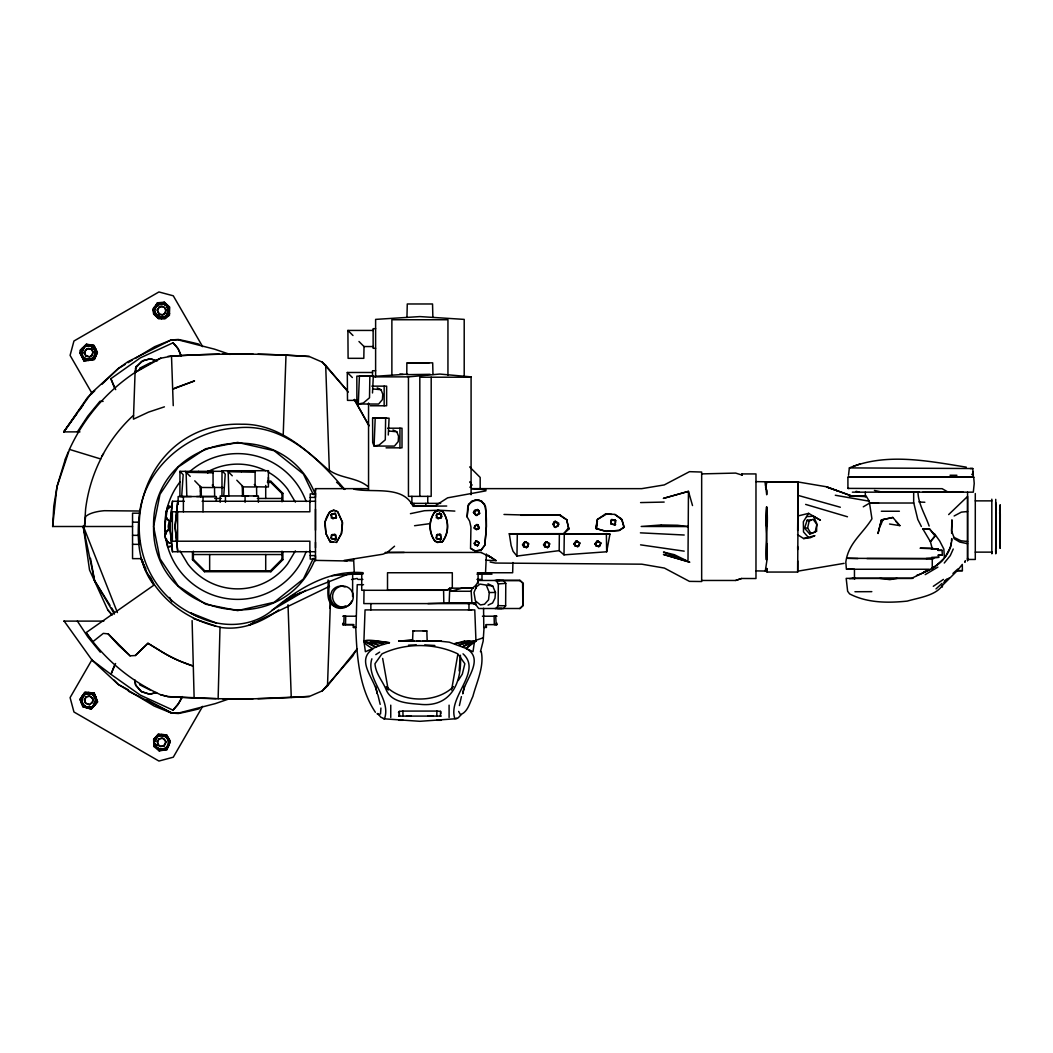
<?xml version="1.0" encoding="UTF-8"?>
<svg xmlns="http://www.w3.org/2000/svg" width="1053" height="1053" viewBox="0 0 1053 1053"><rect width="100%" height="100%" fill="white"/><g stroke="black" fill="none" stroke-linecap="round" stroke-linejoin="round"><path stroke-width="1.5" d="M255.102 470.704L255.102 486.973L242.427 486.881M254.299 484.498L256.563 486.828L268.41 486.973L268.41 470.704L222.012 470.757L221.946 495.937L228.33 495.95M315.479 558.287L315.479 556.274M315.479 547.771L315.479 542.321M315.479 530.238L315.479 509.178M315.479 496.832L315.479 493.12M315.479 490.619L315.479 488.658L368.405 488.645M688.004 559.92L688.451 491.356L663.482 498.372L688.451 491.356L692.519 505.558M967.575 558.143L967.575 560.67L967.575 496.437L948.661 514.588M1000.179 538.412L1000.179 548.271L1000.179 504.769L1000.245 525.684M1000.232 527.29L1000.232 524.539L1000.232 527.948M922.783 528.869L929.259 528.738L935.367 535.437L930.365 541.703L935.143 536.201L929.536 528.803L922.744 528.738L930.404 541.663L932.221 548.639L938.131 548.929L938.131 550.324L942.093 550.324L942.303 555.089L938.671 555.234L938.671 557.34L926.113 558.524L866.922 558.564M1000.232 516.22L1000.245 512.127M169.638 313.452L165.11 318.572L158.345 318.506L154.923 314.808L154.949 306.792L157.502 302.79L164.334 302.211L169.704 307.121L169.375 315.242L165.11 318.572L158.345 318.506L153.699 314.11L152.975 309.464L157.502 302.79M329.076 581.045C329.51 589.891 325.996 603.014 336.368 607.594C342.278 609.871 349.188 606.87 351.663 601.066M352.584 596.551L352.663 574.161M962.389 570.66L957.309 570.66L962.389 570.66L962.297 564.408L957.309 570.66L942.382 585.442C935.893 595.616 918.519 597.788 907.238 601.105C887.903 603.093 867.29 603.04 849.613 593.892L847.639 591.273L846.178 578.373L911.477 578.36L930.036 569.581M1000.232 516.036L1000.232 511.85L1000.232 516.049M501.939 608.502L497.227 608.476L503.558 608.502L505.637 605.791L505.782 583.388L503.558 580.466L496.687 580.466L499.885 580.479M766.518 526.197L766.623 506.862C764.412 523.92 767.782 541.413 767.189 558.709L765.307 570.897L767.189 572.055L797.687 572.055L797.687 560.959M1000.192 520.05L999.85 512.666M1000.205 520.3L1000.205 532.871M88.505 344.91L84.924 346.029L81.081 352.689L82.108 356.533L88.676 360.481L95.494 356.691L97.376 352.623L93.928 345.397L88.505 344.91L82.068 348.517L80.002 353.018L84.043 360.876L94.336 359.481L95.494 356.691L95.573 348.819L93.928 345.397L86.478 344.213L80.318 350.241L80.002 353.018L84.043 360.876L94.336 359.481L97.376 352.623L95.573 348.819L86.478 344.213L80.318 350.241M92.69 705.892L95.494 704.365L95.573 696.441L94.059 692.953L84.832 692.347L80.028 699.337L82.792 706.655L91.242 709.038L97.547 701.903L95.573 696.441L88.768 692.505L84.924 693.651L81.818 696.638L82.792 706.655L91.242 709.038L97.547 701.903L94.059 692.953L84.832 692.347L80.028 699.337L81.95 704.286L88.505 708.169L92.611 706.971L95.099 704.26L95.77 699.811L95.428 696.467L91.466 693.94L84.924 693.651L81.081 700.311L84.924 706.971L92.611 706.971L96.455 700.311L92.611 693.651L84.924 693.651L83.042 697.955M494.923 580.466L520.103 580.466L523.302 583.52L523.078 605.475L520.143 608.502L478.694 608.502L475.851 604.712L475.877 601.474M475.995 588.509L476.022 585.257L478.694 580.466L520.103 580.466M496.081 608.502L498.122 605.646L498.332 583.902L496.081 580.466M213.075 484.617L213.048 487.565L200.373 487.473M372.499 392.966L373.302 376.118L356.822 376.132L356.888 400.535L358.296 404.01L378.646 404.049L382.423 399.561L382.779 394.164L381.015 389.715L377.224 387.899M388.281 435.021L389.084 418.173L372.604 418.186L372.683 442.576L374.078 446.051L394.427 446.103L398.218 441.615L398.56 436.218L396.797 431.756L393.006 429.953M995.704 550.837L995.743 553.812L995.743 499.346M425.82 506.177L425.86 503.373M559.169 550.64L559.367 534.134L509.283 533.739L511.139 545.586L513.074 551.324L516.944 556.063L559.169 550.64L564 554.852L606.673 551.785L609.937 534.095L563.487 533.963L568.91 529.054L566.659 519.695L560.367 515.193L520.945 515.272L560.367 515.193M364.022 590.285L363.838 603.593L468.967 603.593L468.967 609.911M564 554.852L564.276 534.279L559.367 534.134M816.588 531.515L816.707 523.407L813.508 516.233L806.559 516.615L803.347 521.735L803.518 531.936L808.335 537.346L814.89 535.661L810.257 537.741L803.663 538.57L797.529 534.661M369.853 376.118L369.511 397.784L363.377 402.996L358.296 404.01L359.415 376.132L373.302 376.118M385.635 418.173L385.293 439.825L379.159 445.037L374.078 446.051L375.197 418.173L386.648 418.173M358.968 341.488L364.022 346.542L363.811 358.323L348.095 358.323L347.898 330.431L373.131 330.431M516.944 556.063L517.313 534.134M765.57 485.881L765.649 481.774L755.975 481.642M928.983 569.252L846.388 569.252L845.809 562.157C848.323 543.058 862.552 533.989 871.937 518.787L869.225 501.189L866.343 496.358L852.64 496.279L826.065 486.697L798.187 481.998L797.647 530.436M470.546 548.376L470.941 527.026L469.625 521.169L467.124 516.944L467.795 506.361L471.573 501.215L478.983 499.885L484.512 503.979C487.71 517.431 486.157 531.62 484.709 545.27L481.037 550.232L475.114 550.877L470.546 548.376L475.087 551.088L481.129 549.956L484.841 545.27L486.407 526.526L485.63 506.835L481.642 501.031L474.982 499.925L468.493 504.176L467.124 516.944M942.343 587.074L942.382 585.442M1000.245 515.878L1000.192 509.77M161.609 302.948L168.427 306.818L168.269 314.478L161.478 318.546L154.923 314.808L152.975 309.464L154.949 306.792L164.334 302.211L168.427 306.818L169.375 315.242L161.478 318.546L168.269 314.478L168.48 309.779L168.269 306.792L161.609 302.948L157.437 305.107L153.922 310.635L154.923 314.808M375.605 686.438L377.277 693.888C375.25 679.146 354.966 660.665 372.973 648.885C349.096 634.946 381.199 641.882 389.439 642.685L379.567 645.581L365.391 651.715L363.917 641.093L365.049 609.911L474.771 609.911L475.956 641.093L466.071 648.424L449.249 642.159L436.429 640.843M766.729 543.717L766.4 559.867C764.754 542.374 768.966 524.618 766.623 506.862M767.189 572.055L767.268 568.581M406.945 317.401L407.274 303.975L432.546 303.975L432.875 317.401M86.109 632.629A185.078 185.078 0 0 0 160.885 694.848L167.94 696.599L218.129 698.731L220.011 627.114C193.726 621.652 169.967 606.791 154.462 584.77L86.109 632.629L92.875 641.685L103.326 633.379L108.209 633.88L118.647 645.357L130.111 655.822L108.196 633.88M164.426 406.84L148.565 412.105L133.441 419.173L135.074 372.525L160.767 358.217L171.507 356.164A1043.089 1034.73 0 0 1 285.995 355.19L309.332 356.533L322.297 362.14L325.693 365.352L329.378 470.888C304.646 448.512 277.663 423.556 241.782 424.241A100.654 100.654 0 0 0 228.883 424.57C127.558 432.901 104.471 578.373 199.096 617.084M512.929 562.513L512.666 572.753L477.364 572.753M342.844 623.218L342.659 624.613L345.489 624.626L345.726 616.216L343.12 616.216L356.23 616.216M436.784 716.093L436.916 711.065L440.588 711.367L440.825 713.473M1000.245 538.675L1000.284 513.851L999.521 513.022M330.194 608.397L330.366 603.527M414.224 641.093L412.539 641.093L412.987 630.931L426.834 630.931L427.176 641.093L422.977 641.093M440.43 716.093L440.588 711.367M1000.245 537.241L1000.245 546.204L1000.218 524.42M169.928 526.737L170.033 523.881M283.218 434.823L285.995 355.19M331.458 535.161L331.326 539.018L336.276 538.728L334.775 534.161L331.458 535.161L334.828 534.898M218.129 698.731L254.708 698.784L309.332 696.467L322.297 690.86L327.496 685.885L330.418 602.25M436.6 535.161L436.455 539.031L441.418 538.728L439.904 534.147L436.6 535.161L437.587 534.424L441.141 535.135L439.904 534.147M483.564 608.331L483.788 627.43L486.381 627.43L486.236 624.626L496.937 624.626L496.977 623.218M427.887 603.593L449.157 602.869L449.763 588.166L473.324 588.179M1000.139 515.22L1000.232 508.402M95.494 356.691L95.428 348.846L91.493 346.305L84.924 346.029L82.45 348.74L82.002 351.702M154.804 741.654L154.949 738.522L157.766 735.705L165.453 735.705L168.046 738.64L169.296 742.365L166.914 749.618L159.2 750.894L153.817 746.419L153.659 739.259L158.24 734.27L166.598 734.889L170.323 741.391L168.375 746.327L159.2 750.894M460.372 655.453C462.228 681.962 451.303 707.813 419.884 704.299C407.972 703.299 391.111 702.654 386.056 689.452C382.423 680.712 375.605 673.578 374.973 663.719L381.949 653.9C405.102 642.778 434.718 642.778 457.871 653.9L464.847 663.719L462.32 674.131L458.252 680.501M485.538 572.753L486.42 553.996M951.596 541.084L951.715 538.544C951.899 551.522 942.567 562.447 931.708 568.436M162.544 314.729C166.611 313.833 166.887 308.292 163.149 306.555L159.227 307.081L157.292 310.148L159.753 314.544L162.846 314.794L165.189 312.912M363.535 584.678L357.23 584.678L356.032 627.43L353.453 627.43L353.584 624.626L342.659 624.613M343.686 624.626L344.107 616.242M460.345 655.387L459.161 670.932M132.546 526.5L52.65 526.5L53.782 506.111L57.152 485.959L65.339 459.161M741.97 473.929L741.891 475.298L741.97 473.929L755.975 473.929L755.975 578.531L741.562 578.492L735.652 580.466L701.667 580.466M135.074 373.157L136.127 366.589L143.524 360.416L150.882 358.823L155.133 360.521M741.562 578.492L735.652 580.466M596.761 528.738L597.354 519.498L606.396 514.127L614.873 514.364L622.205 519.971L623.81 527.514L619.282 530.515L605.462 531.291L595.787 528.448L597.354 519.498L605.528 513.956L611.78 514.377M480.444 651.689L483.156 641.093L484.051 627.43M180.866 472.27L179.958 471.349L179.892 496.542L181.682 496.542L183.169 474.692L179.958 471.349L223.091 471.31M200.583 491.869L200.899 487.184M223.736 495.95L225.224 474.1L222.012 470.757L222.92 471.678M242.743 489.711L242.953 486.591M487.96 583.81L492.751 586.087L495.45 592.431L494.989 598.183L492.567 603.014L488.092 605.133M766.373 568.462L766.163 571.042L755.975 570.897M486.486 585.613L489.29 592.563L488.553 599.841L484.498 604.264L480.431 604.935L475.39 600.881L473.995 592.497L476.14 587.113L479.918 584.086L492.751 586.087M184.341 501.267L172.495 501.267L169.796 526.803L172.495 551.733L315.479 551.733M52.65 526.5L56.901 487.052L69.472 449.42L100.772 458.99A153.093 153.093 0 0 0 85.622 509.007L84.49 526.5L85.583 516.694A26.246 8.977 0 0 1 104.286 510.705L139.786 511.021C147.065 464.873 190.83 430.374 236.517 427.926C281.954 422.622 316.729 456.752 343.791 488.355M336.302 517.813L335.525 513.548L331.708 513.811L331.261 517.984L336.302 517.813L335.13 513.166L330.905 515.062L332.88 518.826L336.539 517.234M172.495 501.267L169.77 526.303L172.495 551.733M1000.205 508.77L1000.232 511.166L1000.245 507.309M169.678 527.421L170.086 523.841M848.521 475.232L849.363 467.901C886.534 452.461 927.969 461.017 966.299 467.15M149.592 576.281L154.001 585.099C137.759 564.171 136.324 536.069 139.786 511.021M474.719 525.644L474.363 528.448L478.47 529.067L479.352 527.895L477.904 524.67L476.627 524.565L474.1 527.856L476.535 529.804L479.352 527.895L476.627 524.565M558.616 522.907L558.156 526.237L554.47 527.132L553.773 522.288L555.168 521.261L557.471 522.354M171.349 506.69L167.703 506.124L164.794 526.5L165.913 534.345M92.559 702.14L92.98 699.297L90.308 696.23L86.385 696.757L84.437 699.995L85.741 703.391L89.426 704.589L92.559 702.14L89.492 704.826L85.267 702.851L84.569 699.31L86.385 696.757M165.808 741.351L165.4 744.195L163.465 746.274L159.885 746.353L157.818 744.195L157.41 741.351L159.227 738.811L163.149 738.285L165.9 741.852L163.465 746.274M82.002 699.35L82.45 696.375M84.49 352.176L87.228 348.609L91.598 349.504L93.098 352.373L91.808 355.756L89.4 356.862L85.872 355.914L84.49 352.176L85.912 349.557L88.676 348.346L91.598 349.504M440.733 518.273L441.694 516.681L441.391 514.193L436.929 513.68L436.284 517.8L440.733 518.273L441.391 514.193L439.549 513.101L435.995 515.259M457.686 655.216L451.566 690.044M435.955 537.767L440.312 539.886L440.865 536.714M330.826 537.754L335.17 539.899L336.012 535.135M135.047 372.551L136.127 366.589M165.176 313.123L165.808 309.621M84.437 699.995L84.569 699.31M892.826 517.444L881.427 519.958L878.018 533.437L881.427 519.958L892.826 517.444L899.854 525.631L889.561 524.025M527.882 546.652L528.474 543.453L524.71 541.913L522.512 544.849L526.526 547.652L527.882 546.652L523.473 546.678L524.71 541.913L525.908 541.742L528.724 544.032L526.526 547.652L523.473 546.678M548.903 546.652L549.508 543.453L545.73 541.913L543.532 544.849L547.56 547.652L548.903 546.652L544.493 546.678L545.73 541.913L546.928 541.742L549.758 544.032L547.56 547.652L544.493 546.678M951.293 542.65L950.385 547.349L945.41 556.616M91.808 355.756L92.98 351.676L91.163 349.135M164.426 745.721L160.398 746.524L158.042 744.616L157.41 741.351M459.398 705.563L461.425 696.586M157.292 310.148L159.227 307.081M614.768 525.078L615.702 520.551L611.056 520.195L611.135 524.197L615.636 524.46L614.768 525.078L610.714 523.67L611.846 519.498L615.702 520.551M154.949 306.792L153.922 310.635L157.766 317.295L165.453 317.295L169.296 310.635L165.453 303.975L157.766 303.975L153.922 310.635L157.647 315.689M463.689 689.504L462.741 693.874L464.386 686.424L463.689 689.504C467.769 676.618 483.748 658.138 466.071 648.424L472.126 643.186M811.06 533.621L807.612 527.974L809.152 521.09L813.127 519.287L816.97 524.565L815.127 532.041L809.625 533.845L804.558 528.237L807.125 520.235L811.218 519.787M597.433 521.34L595.787 528.448L606.515 531.383L619.046 530.37L624.324 527.013L621.204 518.681L614.913 514.575M798.069 482.287L765.649 481.774L765.307 483.169L766.702 494.765L767.124 490.935L765.557 487.249L766.953 482.142L798.187 481.998L797.687 572.055M92.348 702.588L92.98 699.297M474.706 545.033L475.772 540.86L479.286 542.716L477.378 545.875L473.863 543.427L476.825 540.716M442.839 541.295L437.443 542.558L434.178 540.136A24.509 24.509 0 0 1 434.152 512.916L437.521 510.402L442.773 511.587A25.351 25.351 0 0 1 442.852 541.295L441.812 542.216L435.152 541.492C429.045 532.844 428.255 520.84 434.652 512.1L438.89 510.205L454.843 511.087M965.298 560.67L964.851 562.276L965.075 561.499M157.437 305.107L157.766 303.975M935.143 536.201L935.367 535.437M92.611 359.349L95.639 351.689L91.493 346.305L92.611 346.029L96.455 352.689L92.611 359.349L84.924 359.349L81.081 352.689M282.888 551.89L282.888 559.669L270.858 571.713L204.506 571.713L204.795 570.831L193.344 559.38L192.475 559.669L192.475 551.89M267.62 481.287L270.858 481.287L270.568 482.169L282.02 493.62L282.888 493.33L282.888 501.11M475.851 604.712L471.941 602.869L471.139 591.273L472.218 588.285L476.022 585.257M165.453 317.295L168.48 309.779L166.822 307.568M552.97 524.473L555.168 521.261L558.88 524.473L555.286 527.435L552.97 524.473L553.773 522.288L556.998 522.709M371.867 658.809C365.391 678.869 391.742 698.652 384.49 718.804L380.791 717.172L377.751 713.46M114.316 665.68L110.96 674.341L140.325 695.138L173.008 710.17L177.615 705.102L181.748 698.139M155.805 740.667L157.397 736.837M475.64 515.299L479.668 513.18L477.47 509.547L474.416 510.534L475.64 515.299L476.838 515.457L479.668 513.18M329.76 541.242L336.46 542.427L341.448 533.595L342.594 522.88L337.829 511.916C330.247 506.282 326.061 517.168 324.811 522.986L325.969 533.634L330.247 542.032L333.222 541.808M880.347 525.802L883.098 519.445M94.046 697.455L95.77 699.811L92.611 706.971L84.924 706.971M83.042 350.32L84.924 346.029L92.611 346.029M953.241 549.008L950.267 555.629L944.251 563.026M315.281 558.748C282.401 642.843 151.803 616.926 153.58 526.513C151.79 436.008 282.573 410.209 315.281 494.344M329.826 511.613L325.061 521.906L325.956 533.621L330.247 542.032M313.32 558.406L303.435 578.939L274.175 602.277L237.688 610.608L205.493 604.198L178.207 585.968L159.977 558.682L153.58 526.5L159.977 494.318L178.207 467.032L205.493 448.802L237.688 442.392L274.175 450.723L303.435 474.061L313.32 494.594M436.495 536.648L437.587 534.424M331.366 536.648L332.445 534.424M159.253 315.387L159.687 314.505M115.567 663.522L110.96 674.341L92.019 660.086L64.167 621.112M357.375 648.727L327.496 685.885M157.318 741.812L159.227 738.811M182.327 696.573L178.628 703.272L173.008 710.17M441.812 542.216C448.999 533.45 449.236 520.801 442.773 511.587M336.46 542.427L341.448 533.621L342.343 521.933L337.592 511.64L333.696 510.376M355.861 650.504L352.623 656.23L322.297 690.86M92.111 659.481L70.09 697.626L73.947 711.986L158.924 761.043L173.284 757.199L202.65 706.339M153.817 746.419L154.488 745.945L161.609 750.052L165.453 749.025L169.296 742.365L165.453 735.705L157.766 735.705L153.922 742.365L157.766 749.025L165.453 749.025L168.335 745.84M295.393 550.89L287.614 563.881A62.377 62.377 0 0 1 187.75 563.881L179.971 550.89M806.559 516.615L808.625 513.364L820.392 520.195L813.508 516.233M330.905 515.062L331.708 513.811M77.382 431.888L87.899 415.974L100.009 401.219L103.102 401.39M470.125 487.394L471.731 485.012L470.02 481.655M470.349 487.039L471.731 485.012L470.164 482.287M230.094 354.453L214.522 349.162L177.602 339.724L170.573 340.224L127.847 361.758L118.252 368.576L91.532 392.914L63.759 431.888L87.623 397.323L94.744 390.834M101.654 456.41L103.549 453.751M63.825 431.875L77.119 413.395M79.028 410.749L82.818 405.471M563.487 533.963L568.515 527.856L566.659 519.695M573.674 544.151L575.873 541.203L577.07 541.045L579.887 543.335L577.689 546.955L573.674 544.151L577.07 541.045M594.695 544.151L596.893 541.203L598.091 541.045L600.921 543.335L598.723 546.955L594.695 544.151L598.091 541.045M398.468 712.473L399.337 711.394L402.891 711.091L436.916 711.065M461.293 714.553L458.16 717.883L454.83 718.567C447.42 696.796 482.682 671.669 463.03 653.834M453.474 686.582C437.113 703.141 402.694 703.18 386.346 686.582L387.28 688.899M916.544 575.464C926.851 571.674 937.262 566.553 944.37 557.919L943.857 549.1L939.671 540.952L934.366 533.581M135.35 368.405L141.497 361.416L149.96 358.704L157.266 360.863M88.676 360.481L95.428 356.533M440.312 539.886L441.418 538.728M335.17 539.899L336.276 538.728M135.31 655.532L147.973 643.278L158.305 649.609A146.512 146.512 0 0 0 193.291 666.101L179.642 661.021A162.07 160.885 -64.1 0 1 164.15 653.202L147.973 643.278L135.31 655.532L130.045 655.822M84.53 351.807L83.569 352.755L84.938 354.519M519.787 608.502L523.078 605.475M926.113 558.524L932.984 558.748L934.195 557.577M937.183 565.04L942.606 559.972M522.512 544.849L525.908 541.742M543.532 544.849L546.928 541.742M101.878 384.345L118.252 368.576L125.254 364.364M935.999 588.903L942.053 583.388M944.475 581.177L946.897 578.966M952.952 573.451L957.796 569.041M611.056 520.195L611.846 519.498M352.65 560.907L344.081 560.407L382.818 554.233L387.07 552.575L394.559 546.204M943.778 582.52L949.464 577.728M81.95 704.286L81.081 700.311M480.471 574.161L482.274 572.753M153.659 739.259L161.293 734.507L166.598 734.889L170.323 741.391L166.914 749.618L161.609 750.052M477.378 545.875L478.549 545.006L475.982 545.02M216.378 623.086L190.501 612.833C216.194 628.286 250.653 629.589 273.912 608.884C298.999 588.232 329.168 569.726 363.022 572.7M133.56 415.527L132.007 416.672A152.619 152.619 0 0 0 100.614 458.95M114.382 387.754L110.868 378.698L140.325 357.862L173.008 342.83L178.233 348.688L180.984 356.164M474.916 514.312L473.442 512.35L477.47 509.547L478.812 510.56L479.418 513.746M278.742 609.871C261.855 622.31 241.282 630.865 220.011 627.325M933.3 586.31L943.435 579.4M170.744 506.756C164.202 509.204 164.202 519.261 170.744 521.722M375.789 654.637L379.685 652.11M434.718 506.124L447.63 497.832L485.894 490.856L485.894 489.777L471.56 488.631L641.685 488.658L664.272 484.92L689.491 471.665L701.667 472.047L701.667 581.519L689.425 581.374L664.404 568.08L641.803 564.184L495.344 563.052L490.145 562.039M932.326 568.278L933.129 567.778M285.508 600.249L288.219 598.552M92.282 355.23L89.702 356.783L85.872 355.914M128.058 362.68L132.257 360.152M135.06 358.468L154.686 346.674L171.257 339.974L178.339 339.474A455.936 455.936 0 0 1 199.043 344.173M81.818 696.638L88.768 692.505M925.205 574.622L937.907 567.106M272.095 610.148L305.883 590.285M863.276 506.822L869.594 503.11L878.597 503.018M254.576 621.968L248.916 625.298L329.51 586.324M281.23 603.501L300.934 592.339M932.629 568.067L935.077 566.685M168.046 738.64L168.375 746.327M954.136 515.983L961.323 512.14L967.575 511.521M295.248 594.274L289.614 597.248L350.057 573.372M139.562 368.247L150.066 363.009M931.247 548.995L932.761 548.231L920.098 548.231L938.131 548.929M923.705 572.029L927.904 570.015M932.102 568.015L934.893 566.672M475.956 641.093L462.754 646.66L474.416 641.093L458.897 645.081L469.717 641.093L475.956 641.093L474.548 641.093L473.008 651.702L466.071 648.424M157.766 317.295L162.978 316.44M329.576 511.942L333.827 510.271M158.779 307.45L161.728 306.305L164.479 307.515L165.9 310.108M85.951 697.112L88.886 695.98L91.637 697.191L93.072 699.797M158.779 739.167L161.714 738.048L164.479 739.245L165.9 741.852M853.18 466.453L860.525 463.768M157.766 749.025L165.453 749.025M229.185 698.863L215.233 703.628L178.391 713.105L171.27 712.644L128.44 691.202M476.009 640.211L482.722 637.986M809.625 533.845L815.127 532.041M155.831 692.492L150.21 694.296L141.628 691.795L135.903 685.582L134.626 679.711M475.772 525.315L477.904 524.67L478.47 529.067M353.624 558.682L354.282 572.753L361.732 572.753L361.732 590.285L443.589 590.285L447.156 590.167L449.763 588.166L451.171 591.26L461.898 588.179L472.218 588.285M357.204 578.439L351.57 579.532M803.663 538.57L808.335 537.346M797.937 515.97L808.625 513.364M91.466 693.94L92.611 693.651M165.453 303.975L160.201 304.765M84.924 359.349L92.967 358.217M156.621 692.584L149.236 694.177L141.128 691.4L135.416 684.766L134.889 680.383M410.433 513.667L424.491 510.705L438.89 510.205L437.521 510.402M336.052 606.37L335.183 606.541C324.548 602.711 328.944 588.258 328.075 579.94M844.098 563.355L798.003 571.134M897.064 578.4L889.838 579.637L879.992 578.387M166.585 539.044L167.703 546.876L170.889 546.336M167.703 546.876L171.191 546.323M414.553 525.723L429.979 523.631M849.547 578.689L855.247 578.334M412.565 640.263L398.639 641.08L412.671 640.053M456.791 718.672L419.91 721.305L383.476 718.778M373.249 376.434L407.656 374.131M373.341 376.869L408.446 376.869L439.772 374.052L471.086 376.869L471.086 494.726M804.558 528.237L807.612 527.974M331.787 575.688L362.969 573.424M498.332 583.902L505.782 583.388M854.944 591.733L871.818 591.654M496.937 624.626L494.331 624.626L494.094 616.216L496.7 616.216L482.419 616.216M564.276 534.279L609.937 534.095M361.245 488.645L353.953 489.171C372.999 493.159 402.97 484.893 413.066 506.322L446.722 506.032M408.511 645.186L416.264 644.857M474.732 602.948L471.02 603.079L474.745 603.474M937.894 555.234L942.303 555.089M467.65 603.053L474.745 602.908L468.796 602.895M468.427 609.99L471.547 609.911M375.381 712.276C358.915 687.609 356.901 656.203 355.756 627.43L353.453 627.43M701.667 473.889L735.652 473.087L742.089 475.1M640.579 502.584L664.167 502.07M489.29 592.563L495.45 592.431M412.987 630.931L414.066 630.931M196.569 496.542L201.334 496.529L201.189 487.421L194.752 480.813M999.56 510.113L1000.35 510.1M857.919 558.577L847.507 558.301L932.26 558.735L932.26 569.252M387.07 552.575L404.22 552.43M973.696 477.088L974.222 483.498L973.314 492.159L852.364 492.159M937.96 550.35L942.093 550.324M422.556 641.132L441.194 641.08L398.639 641.08M973.867 477.206L847.902 477.246L847.928 488.395L942.132 488.684L948.121 492.12M963.166 492.159L922.876 492.159M253.602 495.937L256.708 495.937L256.563 486.828M564.342 533.66L509.283 533.739M423.188 630.931L426.834 630.931M412.881 362.851L429.045 362.851M242.308 495.95L248.442 495.937M181.682 496.542L186.276 496.542M200.254 496.542L214.654 496.529L214.509 487.421L212.245 485.091M847.56 569.252L853.456 569.239M474.653 603.593L467.453 603.501M434.323 641.08L441.194 641.08M375.618 328.681L373.131 328.681L373.131 348.306L375.618 348.306M364.022 346.542L373.131 346.555M375.618 370.735L372.525 370.735L372.525 375.631M357.691 400.377L347.503 400.377L347.306 372.486L372.525 372.486M466.308 376.869L471.086 376.869M471.086 377.211L419.818 377.211L419.818 496.358M371.827 386.148L386.635 386.148L386.635 405.774L370.287 405.774M372.604 418.186L375.171 418.186M387.609 428.202L402.009 428.202L402.009 447.828L386.069 447.828M63.759 431.888L79.975 431.875M849.179 477.088L972.696 477.088M267.278 482.169L270.766 482.208M917.347 492.159L882.335 492.159L874.424 490.422M315.479 493.91L310.227 493.91L310.227 502.268M866.343 496.358L849.363 496.121M191.422 496.542L186.829 496.542L186.118 472.27L185.21 471.349M310.227 497.411L315.479 497.411M214.72 498.464L221.275 498.464M257.366 498.464L281.98 498.464M975.289 500.873L991.821 500.873M202.11 501.267L315.479 501.267M869.936 503.018L913.793 503.018L917.782 519.432L921.388 526.526M410.696 503.373L440.654 503.373M435.613 506.177L413.961 506.177L413.961 503.373M881.335 511.245L899.394 511.245M139.062 513.193L132.546 513.193L132.546 558.643L140.786 558.643L145.933 568.923M132.546 522.17L137.93 522.17M132.546 535.345L138.548 535.345L139.891 543.717M177.259 541.216L172.363 541.216L172.363 511.784L309.872 511.784L309.872 501.267M132.546 544.335L139.483 544.335M975.289 552.127L991.821 552.127M385.174 552.43L481.432 552.43M193.383 554.536L281.98 554.536M310.227 555.589L315.479 555.589M315.479 559.09L310.227 559.09L310.227 550.732M204.598 570.792L270.766 570.792L281.98 559.577L282.02 551.167M357.954 573.464L353.268 573.464L358.612 574.161M348.582 574.161L362.864 574.161M476.956 574.161L491.975 574.161M854.457 578.36L912.964 578.36M357.836 579.413L362.864 579.413M476.956 579.413L481.984 579.413L481.984 574.161M451.171 591.26L471.139 591.273M63.759 621.112L103.826 621.112M345.489 624.626L353.584 624.626M441.207 716.093L398.639 716.093L399.39 716.093L399.337 711.394M408.261 716.093L411.275 716.093M427.847 716.093L429.769 716.093M440.996 720.291L436.626 720.291M398.89 720.291L403.194 720.291M407.511 362.851L412.249 362.851M938.671 557.34L931.8 557.327L932.984 558.748M449.157 602.869L475.021 602.882M416.843 641.093L419.91 641.093M405.484 641.08L412.644 641.093M406.471 716.093L407.524 716.093M430.532 716.079L433.099 716.093M315.479 560.38L347.214 560.973M970.182 468.506L972.788 468.532L973.301 475.14L971.735 474.311M950.043 475.245L956.927 475.272M919.269 492.159L917.953 492.159C918.4 504.269 925.258 514.72 929.141 526.052M494.989 608.502L496.345 608.502M486.236 624.626L486.381 627.43M972.788 468.532L849.363 467.901M474.416 510.534L478.812 510.56M214.509 487.421L223.394 487.539M498.122 605.646L505.637 605.791M255.102 472.218L228.172 471.678L227.264 470.757M503.992 514.456L528.935 515.154M849.758 495.91L865.921 496.437M847.902 477.246L849.152 477.285M921.138 502.123L924.837 502.255M485.67 560.209L496.095 560.644L487.802 555.247M640.408 532.844L684.2 535.016M918.914 501.939L920.375 502.031M424.741 644.884L434.863 645.502M430.124 374.315L406.787 374.644L406.866 362.851L432.691 362.851L432.967 374.513M852.18 578.334L855.247 578.545M426.873 640.658L433.204 641.132M162.57 735.06L158.24 734.27L154.949 738.522M847.928 488.395L848.994 488.474M399.877 374.052L403.009 374.328M373.17 388.978L381.015 389.715M388.965 431.032L396.797 431.756M967.575 541.505L960.928 540.768L953.952 537.346L951.543 530.883L951.951 519.84L951.622 533.437M389.439 642.685L375.368 641.08L383.726 644.146L370.09 641.08L379.567 645.581L364.272 641.093L375.895 647.213L363.917 641.093M640.566 544.849L684.2 551.153M167.703 506.124L170.889 506.664M835.319 495.252L869.225 501.189M472.284 602.921L474.745 603.369M605.528 513.956L606.396 514.127M158.858 314.044L162.846 314.794M519.813 580.466L523.302 583.52M967.575 543.703L959.731 542.045L954.071 538.662L953.952 537.346M160.767 694.783L167.94 696.599A1043.497 1035.389 0 0 0 216.128 698.652M797.858 495.331L840.333 507.243M856.142 491.29L859.182 492.159M765.649 481.774L766.953 482.142M805.637 504.4L847.468 516.773M282.888 559.669L282.02 559.38L270.568 570.831L270.858 571.713M193.37 618.559L215.615 625.969M852.509 496.279L826.552 486.894L836.911 490.659M158.174 744.958L156.844 744.484L159.358 745.866M554.47 527.132L555.286 527.435M475.772 540.86L479.286 542.716M807.125 520.235L809.152 521.09M492.462 558.09L480.931 552.43M161.609 318.322L155.028 314.136M88.768 360.376L82.108 356.533L82.45 348.74M139.562 684.753L150.066 689.991M377.053 713.763L378.619 714.566L380.541 713.855L380.923 708.05M128.282 689.794L118.252 684.424L92.019 660.086M146.907 699.784L171.27 712.842M367.984 486.552C356.717 477.285 341.225 478.628 329.365 470.401M161.293 734.507L168.269 738.522M559.735 515.365L566.869 519.892M82.108 704.154L86.07 706.695M487.987 555.405L496.095 560.644M158.74 748.683L154.949 746.208L154.738 743.221L156.344 745.406M344.647 489.25L339.658 485.472M95.77 699.811L96.455 700.311M344.686 489.434L336.565 482.208M473.442 512.35L476.838 515.457M352.979 335.499L347.898 330.431L348.464 330.984M352.373 377.54L347.306 372.486M236.807 480.221L243.243 486.828L243.388 495.937L242.532 495.937L242.256 485.644M469.677 466.927L480.181 477.443L480.181 488.882M270.858 481.287L282.888 493.33M192.475 559.669L204.506 571.713M232.265 475.785L228.172 471.678L228.883 495.937M190.211 476.377L186.118 472.27L213.048 472.81L213.075 484.656M240.584 470.757L241.492 471.678M198.53 471.349L199.438 472.27M114 680.054L118.252 684.424L154.238 706.063L171.257 713.026L178.352 713.526A455.923 455.923 0 0 0 199.043 708.827M168.48 309.779L169.296 310.635M895.787 521.34L899.854 525.631M159.753 314.544L157.818 312.465L157.41 309.621M86.925 356.598L84.977 354.506L84.569 351.676M322.297 362.14L347.214 390.584M83.279 526.5L89.531 570.002L107.788 609.977L112.052 614.899M107.788 609.977L111.894 614.715M325.693 365.352L348.293 392.098M95.639 351.689L96.455 352.689M100.311 652.176L87.899 637.026L77.382 621.112M621.204 518.681L622.205 519.971M109.986 605.291L94.586 580.651L83.082 526.342M111.697 608.029L114.264 612.135M439.549 513.101L441.694 516.681L438.14 518.892L436.705 516.47M115.698 389.636L110.868 378.698M295.393 502.11L287.614 489.118A62.377 62.377 0 0 0 268.436 472.231M114.435 614.123L94.586 580.651L90.505 558.353M140.747 557.866L145.577 570.107L154.199 584.955L150.684 577.794M202.65 346.661L173.284 295.801L158.924 291.957L73.947 341.014L70.09 355.374L92.111 393.519M354.242 399.627L368.8 425.386M354.466 399.39L369.05 425.873M169.678 597.446L171.85 601.776M141.55 559.196L142.958 562.052M83.332 526.263L117.409 612.57M141.207 558.406L145.577 570.107M81.91 354.795L84.043 360.876M481.221 651.517C484.472 666.602 476.64 682.015 472.85 696.507C469.717 702.72 467.795 712.104 460.464 714.618L458.634 711.407M568.515 527.856L568.91 529.054M388.254 690.044L382.66 658.415M377.856 694.677L380.186 704.378M92.98 351.676L93.098 352.373M999.837 515.733L1000.139 518.431M615.268 520.024L615.518 522.986M353.4 624.626L353.584 627.43M495.713 616.268L496.2 624.587M288.022 604.777L291.26 697.547M171.507 356.164L173.245 405.655M402.891 711.091L403.036 716.093M399.311 713.539L399.39 716.093M973.196 471.797L973.288 475.206M200.202 486.236L200.478 496.542M192.107 620.599L194.134 698.007M443.589 590.285L443.839 603.356M606.37 534.279L606.673 551.785M797.647 546.573L797.687 549.548M995.704 502.478L995.73 505.69M995.677 548.731L995.717 551.917M522.63 583.388L522.801 605.593M1000.232 539.663L1000.232 540.834L1000.232 536.622M268.41 477.43L268.449 484.011M153.659 307.437L153.699 314.11M1000.232 526.961L1000.232 528.422M315.479 488.658L315.479 560.867M991.821 552.022L991.834 553.799L991.821 499.175M268.41 470.704L268.423 472.218M995.822 504.65L995.822 548.35M975.289 493.541L975.289 559.459L967.575 559.459L967.575 492.159M913.675 492.159L913.675 503.018M865.316 492.159L865.316 496.819M854.457 569.252L854.457 578.926M478.088 572.753L478.088 583.546M464.202 376.856L464.202 319.388L419.91 316.584L375.618 319.388L375.618 376.856M449.091 705.155L449.091 717.462M447.946 375.434L447.946 319.743L391.874 319.743L391.874 375.434M431.19 377.211L431.19 496.358L408.446 496.358L408.446 376.869M427.755 496.358L427.755 503.373M411.894 496.358L411.894 503.373M399.943 428.202L399.943 447.828M390.755 705.155L390.755 717.462M384.161 386.148L384.161 405.774M370.853 603.593L370.853 609.911M368.55 403.049L368.55 489.829M309.872 551.733L309.872 541.216L177.615 541.216L177.615 511.784M281.98 493.423L282.02 501.833M265.711 485.459L265.711 498.464M265.711 554.536L265.711 570.792M258.393 502.281L258.393 495.937L220.195 495.937L220.195 502.281M245.073 495.937L245.073 502.281M225.447 495.937L225.447 502.281M216.339 501.267L216.339 496.542L178.141 496.542L178.141 504.269M209.652 554.536L209.652 570.792M203.018 496.542L203.018 511.784M193.344 551.167L193.383 559.577M183.393 496.542L183.393 511.784M167.94 356.362A1043.497 1035.481 0 0 1 219.34 354.203M222.552 354.15A1043.497 1035.481 0 0 1 253.102 354.163M257.932 354.242A1043.497 1035.481 0 0 1 309.332 356.493M65.325 459.095A185.078 185.078 0 0 1 68.432 451.645M69.459 449.355A185.078 185.078 0 0 1 160.78 358.125M309.332 696.428A1043.497 1035.389 0 0 1 257.932 698.679M253.102 698.758A1043.497 1035.389 0 0 1 222.565 698.771M345.608 605.883A10.517 10.398 -80 0 1 332.906 603.474L331.05 600.368L330.326 595.669L331.906 591.167A10.517 10.398 -80 0 1 345.042 586.982M306.173 551.43A72.894 72.894 0 0 1 165.913 539.254M165.229 534.476A72.894 72.894 0 0 1 180.037 481.879M189.882 471.468A72.894 72.894 0 0 1 306.173 501.57M168.901 528.606A9.438 9.438 0 0 1 170.718 520.616M168.546 528.685A9.819 9.819 0 0 1 169.612 521.59M206.928 472.231A62.377 62.377 0 0 1 265.606 470.717M170.639 521.683A8.055 8.055 0 0 1 170.639 506.783M173.008 342.83A28.036 28.036 0 0 1 181.142 356.085M177.76 501.267L175.061 526.803L177.76 551.733L175.035 526.303L177.76 501.267M165.637 533.002C164.11 537.056 166.19 541.755 170.152 543.44A8.055 8.055 0 0 1 170.046 528.514L165.637 533.002M579.65 542.756L579.045 545.954L574.635 545.967L575.873 541.203L579.65 542.756M600.671 542.756L600.065 545.954L595.656 545.981L596.893 541.203L600.671 542.756M176.154 387.583L172.666 389.189L194.529 380.91L176.154 387.583M452.303 588.179L447.156 590.167L387.517 590.285L387.517 572.753L452.303 572.753L452.303 588.179M464.478 641.093L454.593 643.712L469.717 641.093L464.478 641.093M661.35 524.96L641.198 526.461L688.017 526.566L677.54 525.263L661.35 524.96M674.328 554.694L663.482 552.075L689.597 562.144L663.535 554.47L689.597 562.144L674.328 554.694M207.796 472.81L207.783 471.31L207.796 472.81M213.048 472.81L213.048 471.31L213.048 472.81M350.57 603.738A10.517 10.385 -90 0 0 345.252 586.337A10.517 10.385 -90 0 0 333.011 599.683A10.517 10.385 -90 0 0 350.57 603.738"/></g></svg>
